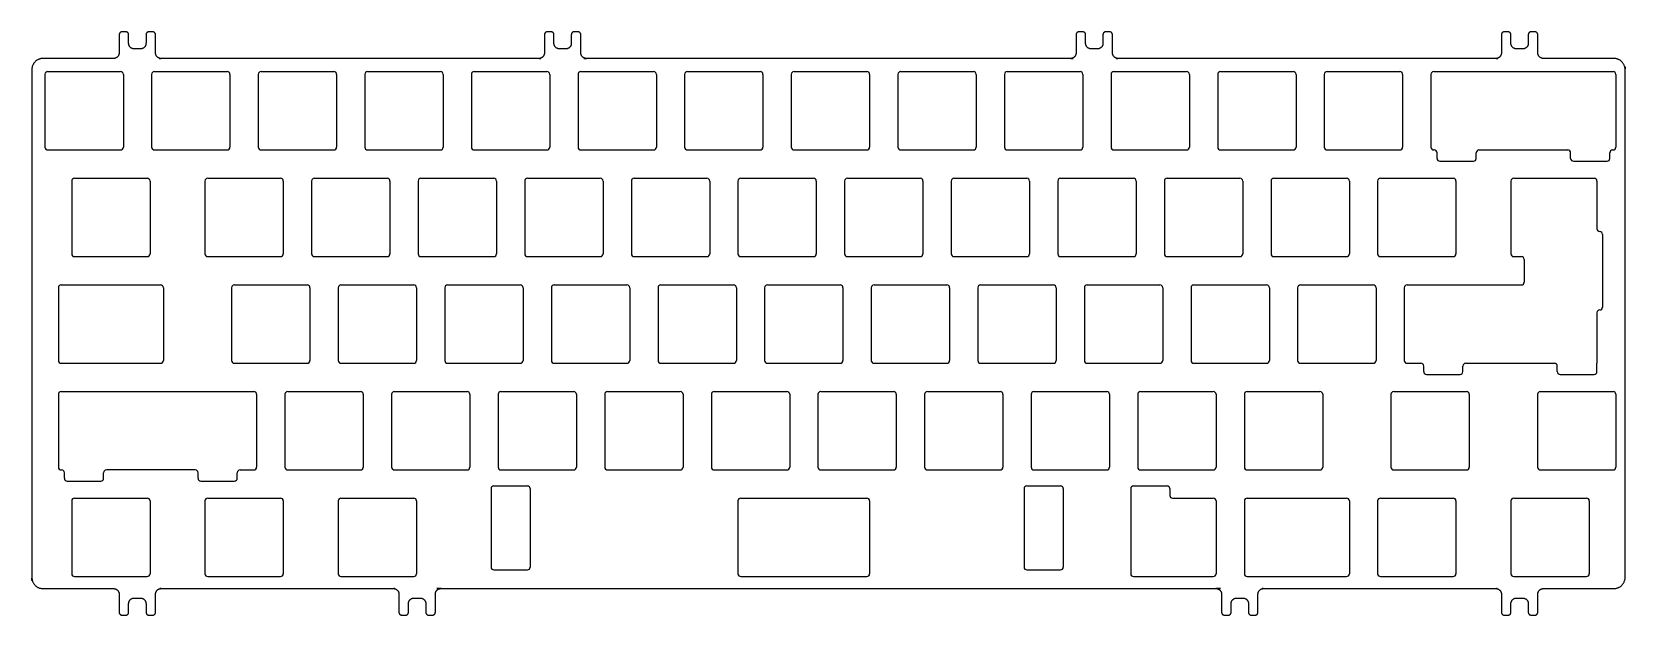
# Model space of a CAD drawing. Header units: millimetres. Extents: x 82 to 366, y 80 to 184.
import ezdxf

# ---------------------------------------------------------------- set-up
doc = ezdxf.new("R2010")
doc.units = ezdxf.units.MM
doc.layers.add('도면층1', color=2, linetype='Continuous')

msp = doc.modelspace()

# ---------------------------------------------------------------- linework, layer by layer
at = {"color": 7, "true_color": 0xffffff}
for points, weights, knots in [([(366.27, 86.51, -32.78), (366.27, 131.86, -32.78), (366.27, 177.21, -32.78), (366.27, 179.21, -32.78), (364.27, 179.21, -32.78), (357.97, 179.21, -32.78), (351.67, 179.21, -32.78), (350.68, 179.21, -32.78), (350.67, 180.21, -32.78), (350.67, 181.83, -32.78), (350.67, 183.46, -32.78), (350.67, 183.66, -32.78), (350.53, 183.81, -32.78), (350.38, 183.96, -32.78), (350.17, 183.96, -32.78), (349.82, 183.96, -32.78), (349.47, 183.96, -32.78), (348.97, 183.96, -32.78), (348.97, 183.46, -32.78), (348.97, 182.68, -32.78), (348.97, 181.91, -32.78), (348.97, 180.91, -32.78), (347.97, 180.91, -32.78), (347.42, 180.91, -32.78), (346.87, 180.91, -32.78), (345.87, 180.91, -32.78), (345.87, 181.91, -32.78), (345.87, 182.68, -32.78), (345.87, 183.46, -32.78), (345.87, 183.96, -32.78), (345.37, 183.96, -32.78), (345.02, 183.96, -32.78), (344.67, 183.96, -32.78), (344.17, 183.96, -32.78), (344.17, 183.46, -32.78), (344.17, 181.83, -32.78), (344.17, 180.21, -32.78), (344.17, 179.21, -32.78), (343.17, 179.21, -32.78), (309.42, 179.21, -32.78), (275.67, 179.21, -32.78), (274.68, 179.21, -32.78), (274.67, 180.21, -32.78), (274.67, 181.83, -32.78), (274.67, 183.46, -32.78), (274.67, 183.66, -32.78), (274.53, 183.81, -32.78), (274.38, 183.96, -32.78), (274.17, 183.96, -32.78), (273.82, 183.96, -32.78), (273.47, 183.96, -32.78), (272.97, 183.96, -32.78), (272.97, 183.46, -32.78), (272.97, 182.68, -32.78), (272.97, 181.91, -32.78), (272.97, 180.91, -32.78), (271.97, 180.91, -32.78), (271.42, 180.91, -32.78), (270.87, 180.91, -32.78), (269.87, 180.91, -32.78), (269.87, 181.91, -32.78), (269.87, 182.68, -32.78), (269.87, 183.46, -32.78), (269.87, 183.96, -32.78), (269.37, 183.96, -32.78), (269.02, 183.96, -32.78), (268.67, 183.96, -32.78), (268.17, 183.96, -32.78), (268.17, 183.46, -32.78), (268.17, 181.83, -32.78), (268.17, 180.21, -32.78), (268.17, 179.21, -32.78), (267.17, 179.21, -32.78), (223.92, 179.21, -32.78), (180.67, 179.21, -32.78), (179.67, 179.21, -32.78), (179.67, 180.21, -32.78), (179.67, 181.83, -32.78), (179.67, 183.46, -32.78), (179.67, 183.96, -32.78), (179.17, 183.96, -32.78), (178.82, 183.96, -32.78), (178.47, 183.96, -32.78), (177.97, 183.96, -32.78), (177.97, 183.46, -32.78), (177.97, 182.68, -32.78), (177.97, 181.91, -32.78), (177.97, 180.91, -32.78), (176.97, 180.91, -32.78), (176.42, 180.91, -32.78), (175.87, 180.91, -32.78), (174.87, 180.91, -32.78), (174.87, 181.91, -32.78), (174.87, 182.68, -32.78), (174.87, 183.46, -32.78), (174.87, 183.96, -32.78), (174.37, 183.96, -32.78), (174.02, 183.96, -32.78), (173.67, 183.96, -32.78), (173.47, 183.96, -32.78), (173.32, 183.81, -32.78), (173.17, 183.66, -32.78), (173.17, 183.46, -32.78), (173.17, 181.83, -32.78), (173.17, 180.21, -32.78), (173.17, 179.21, -32.78), (172.17, 179.21, -32.78), (138.42, 179.21, -32.78), (104.67, 179.21, -32.78), (103.67, 179.21, -32.78), (103.67, 180.21, -32.78), (103.67, 181.83, -32.78), (103.67, 183.46, -32.78), (103.67, 183.96, -32.78), (103.17, 183.96, -32.78), (102.82, 183.96, -32.78), (102.47, 183.96, -32.78), (101.97, 183.96, -32.78), (101.97, 183.46, -32.78), (101.97, 182.68, -32.78), (101.97, 181.91, -32.78), (101.97, 180.91, -32.78), (100.97, 180.91, -32.78), (100.42, 180.91, -32.78), (99.87, 180.91, -32.78), (98.87, 180.91, -32.78), (98.87, 181.91, -32.78), (98.87, 182.68, -32.78), (98.87, 183.46, -32.78), (98.87, 183.96, -32.78), (98.37, 183.96, -32.78), (98.02, 183.96, -32.78), (97.67, 183.96, -32.78), (97.47, 183.96, -32.78), (97.32, 183.81, -32.78), (97.17, 183.66, -32.78), (97.17, 183.46, -32.78), (97.17, 181.83, -32.78), (97.17, 180.21, -32.78), (97.17, 179.21, -32.78), (96.17, 179.21, -32.78), (89.87, 179.21, -32.78), (83.57, 179.21, -32.78), (81.57, 179.21, -32.78), (81.57, 177.21, -32.78)], [1, 1, 1, 0.707106788146, 1, 1, 1, 0.707160050694, 0.999892384474, 0.999892384474, 0.999892384474, 0.923779994874, 0.999892384474, 0.923779994874, 0.999892384474, 0.999892384474, 0.999892384474, 0.707030685522, 0.999892384474, 0.999892384474, 0.999892384474, 0.707030685522, 0.999892384474, 0.999892384474, 0.999892384474, 0.707030685522, 0.999892384474, 0.999892384474, 0.999892384474, 0.707030685522, 0.999892384474, 0.999892384474, 0.999892384474, 0.707031106273, 0.999892384474, 0.999892384474, 0.999892384474, 0.707033378907, 0.999888093908, 0.999888093908, 0.999888093908, 0.707080915135, 0.999780490508, 0.999780490508, 0.999780490508, 0.923676618342, 0.999780490508, 0.923676618342, 0.999780490508, 0.999780490508, 0.999780490508, 0.706951564539, 0.999780490508, 0.999780490508, 0.999780490508, 0.706951564539, 0.999780490508, 0.999780490508, 0.999780490508, 0.70695156454, 0.999780490508, 0.999780490508, 0.999780490508, 0.70695156454, 0.999780490508, 0.999780490508, 0.999780490508, 0.706951985244, 0.999780490508, 0.999780490508, 0.999780490508, 0.706954257186, 0.999776201298, 0.999776201298, 0.999776201298, 0.706954256323, 0.999780489793, 0.999780489793, 0.999780489793, 0.706951984738, 0.999780489793, 0.999780489793, 0.999780489793, 0.706951564034, 0.999780489793, 0.999780489793, 0.999780489793, 0.706951564034, 0.999780489793, 0.999780489793, 0.999780489793, 0.706951564034, 0.999780489793, 0.999780489793, 0.999780489793, 0.706951564034, 0.999780489793, 0.999780489793, 0.999780489793, 0.923676617681, 0.999780489793, 0.923676617681, 0.999780489793, 0.999780489793, 0.999780489793, 0.707080984398, 0.999887953558, 0.999887953558, 0.999887953558, 0.707033277571, 0.99989224239, 0.99989224239, 0.99989224239, 0.707031005804, 0.99989224239, 0.99989224239, 0.99989224239, 0.707030585053, 0.99989224239, 0.99989224239, 0.99989224239, 0.707030585053, 0.99989224239, 0.99989224239, 0.99989224239, 0.707030585053, 0.99989224239, 0.99989224239, 0.99989224239, 0.707030585053, 0.99989224239, 0.99989224239, 0.99989224239, 0.923779863605, 0.99989224239, 0.923779863605, 0.99989224239, 0.99989224239, 0.99989224239, 0.707160020019, 0.999999718279, 0.999999718279, 0.999999718279, 0.707106693505, 1], [4173.662671, 4173.662671, 4173.662671, 4262.034604, 4262.034604, 4265.931933, 4265.931933, 4278.208514, 4278.208514, 4280.156675, 4280.156675, 4283.317392, 4283.317392, 4283.720974, 4283.720974, 4284.124556, 4284.124556, 4284.806588, 4284.806588, 4285.78092, 4285.78092, 4287.291143, 4287.291143, 4289.239807, 4289.239807, 4290.311573, 4290.311573, 4292.260237, 4292.260237, 4293.77046, 4293.77046, 4294.744792, 4294.744792, 4295.426825, 4295.426825, 4296.401156, 4296.401156, 4299.561624, 4299.561624, 4301.510266, 4301.510266, 4367.277701, 4367.277701, 4369.225862, 4369.225862, 4372.38658, 4372.38658, 4372.790161, 4372.790161, 4373.193743, 4373.193743, 4373.875775, 4373.875775, 4374.850108, 4374.850108, 4376.36033, 4376.36033, 4378.308995, 4378.308995, 4379.38076, 4379.38076, 4381.329425, 4381.329425, 4382.839647, 4382.839647, 4383.813979, 4383.813979, 4384.496013, 4384.496013, 4385.470344, 4385.470344, 4388.630812, 4388.630812, 4390.579453, 4390.579453, 4474.859222, 4474.859222, 4476.807863, 4476.807863, 4479.968331, 4479.968331, 4480.942662, 4480.942662, 4481.624696, 4481.624696, 4482.599028, 4482.599028, 4484.10925, 4484.10925, 4486.057915, 4486.057915, 4487.12968, 4487.12968, 4489.078345, 4489.078345, 4490.588567, 4490.588567, 4491.5629, 4491.5629, 4492.244932, 4492.244932, 4492.648514, 4492.648514, 4493.052096, 4493.052096, 4496.212813, 4496.212813, 4498.160973, 4498.160973, 4563.928409, 4563.928409, 4565.87705, 4565.87705, 4569.037518, 4569.037518, 4570.011849, 4570.011849, 4570.693883, 4570.693883, 4571.668215, 4571.668215, 4573.178437, 4573.178437, 4575.127102, 4575.127102, 4576.198867, 4576.198867, 4578.147532, 4578.147532, 4579.657754, 4579.657754, 4580.632087, 4580.632087, 4581.314119, 4581.314119, 4581.717701, 4581.717701, 4582.121283, 4582.121283, 4585.282, 4585.282, 4587.23016, 4587.23016, 4599.506741, 4599.506741, 4603.40407, 4603.40407, 4603.40407]), ([(81.57, 177.21, -32.78), (81.57, 131.86, -32.78), (81.57, 86.51, -32.78), (81.57, 84.51, -32.78), (83.57, 84.51, -32.78), (89.87, 84.51, -32.78), (96.17, 84.51, -32.78), (97.17, 84.51, -32.78), (97.17, 83.51, -32.78), (97.17, 81.89, -32.78), (97.17, 80.27, -32.78), (97.17, 80.06, -32.78), (97.32, 79.92, -32.78), (97.47, 79.77, -32.78), (97.67, 79.77, -32.78), (98.02, 79.77, -32.78), (98.37, 79.77, -32.78), (98.87, 79.77, -32.78), (98.87, 80.27, -32.78), (98.87, 81.04, -32.78), (98.87, 81.82, -32.78), (98.87, 82.82, -32.78), (99.87, 82.82, -32.78), (100.42, 82.82, -32.78), (100.97, 82.82, -32.78), (101.97, 82.82, -32.78), (101.97, 81.82, -32.78), (101.97, 81.04, -32.78), (101.97, 80.27, -32.78), (101.97, 79.77, -32.78), (102.47, 79.77, -32.78), (102.82, 79.77, -32.78), (103.17, 79.77, -32.78), (103.67, 79.77, -32.78), (103.67, 80.27, -32.78), (103.67, 81.89, -32.78), (103.67, 83.51, -32.78), (103.67, 84.51, -32.78), (104.67, 84.51, -32.78), (125.42, 84.51, -32.78), (146.17, 84.51, -32.78), (147.17, 84.51, -32.78), (147.17, 83.51, -32.78), (147.17, 81.89, -32.78), (147.17, 80.27, -32.78), (147.17, 80.06, -32.78), (147.32, 79.92, -32.78), (147.47, 79.77, -32.78), (147.67, 79.77, -32.78), (148.02, 79.77, -32.78), (148.37, 79.77, -32.78), (148.87, 79.77, -32.78), (148.87, 80.27, -32.78), (148.87, 81.04, -32.78), (148.87, 81.82, -32.78), (148.87, 82.82, -32.78), (149.87, 82.82, -32.78), (150.42, 82.82, -32.78), (150.97, 82.82, -32.78), (151.97, 82.82, -32.78), (151.97, 81.82, -32.78), (151.97, 81.04, -32.78), (151.97, 80.27, -32.78), (151.97, 79.77, -32.78), (152.47, 79.77, -32.78), (152.82, 79.77, -32.78), (153.17, 79.77, -32.78), (153.67, 79.77, -32.78), (153.67, 80.27, -32.78), (153.67, 81.89, -32.78), (153.67, 83.51, -32.78), (153.67, 84.51, -32.78), (154.67, 84.51, -32.78), (223.92, 84.51, -32.78), (293.17, 84.51, -32.78), (294.17, 84.51, -32.78), (294.17, 83.51, -32.78), (294.17, 81.89, -32.78), (294.17, 80.27, -32.78), (294.17, 79.77, -32.78), (294.67, 79.77, -32.78), (295.02, 79.77, -32.78), (295.37, 79.77, -32.78), (295.87, 79.77, -32.78), (295.87, 80.27, -32.78), (295.87, 81.04, -32.78), (295.87, 81.82, -32.78), (295.87, 82.82, -32.78), (296.87, 82.82, -32.78), (297.42, 82.82, -32.78), (297.97, 82.82, -32.78), (298.97, 82.82, -32.78), (298.97, 81.82, -32.78), (298.97, 81.04, -32.78), (298.97, 80.27, -32.78), (298.97, 79.77, -32.78), (299.47, 79.77, -32.78), (299.82, 79.77, -32.78), (300.17, 79.77, -32.78), (300.38, 79.77, -32.78), (300.53, 79.92, -32.78), (300.67, 80.06, -32.78), (300.67, 80.27, -32.78), (300.67, 81.89, -32.78), (300.67, 83.51, -32.78), (300.68, 84.51, -32.78), (301.67, 84.51, -32.78), (322.42, 84.51, -32.78), (343.17, 84.51, -32.78), (344.17, 84.51, -32.78), (344.17, 83.51, -32.78), (344.17, 81.89, -32.78), (344.17, 80.27, -32.78), (344.17, 79.77, -32.78), (344.67, 79.77, -32.78), (345.02, 79.77, -32.78), (345.37, 79.77, -32.78), (345.87, 79.77, -32.78), (345.87, 80.27, -32.78), (345.87, 81.04, -32.78), (345.87, 81.82, -32.78), (345.87, 82.82, -32.78), (346.87, 82.82, -32.78), (347.42, 82.82, -32.78), (347.97, 82.82, -32.78), (348.97, 82.82, -32.78), (348.97, 81.82, -32.78), (348.97, 81.04, -32.78), (348.97, 80.27, -32.78), (348.97, 79.77, -32.78), (349.47, 79.77, -32.78), (349.82, 79.77, -32.78), (350.17, 79.77, -32.78), (350.38, 79.77, -32.78), (350.53, 79.92, -32.78), (350.67, 80.06, -32.78), (350.67, 80.27, -32.78), (350.67, 81.89, -32.78), (350.67, 83.51, -32.78), (350.68, 84.51, -32.78), (351.67, 84.51, -32.78), (357.97, 84.51, -32.78), (364.27, 84.51, -32.78), (366.27, 84.51, -32.78), (366.27, 86.51, -32.78)], [1, 1, 1, 0.707106769265, 1, 1, 1, 0.707160219681, 0.999892524708, 0.999892524708, 0.999892524708, 0.923780124433, 0.999892524708, 0.923780124433, 0.999892524708, 0.999892524708, 0.999892524708, 0.707030784682, 0.999892524708, 0.999892524708, 0.999892524708, 0.707030784682, 0.999892524708, 0.999892524708, 0.999892524708, 0.707030784682, 0.999892524708, 0.999892524708, 0.999892524708, 0.707030784682, 0.999892524708, 0.999892524708, 0.999892524708, 0.707031205433, 0.999892524708, 0.999892524708, 0.999892524708, 0.707033478293, 0.999888233692, 0.999888233692, 0.999888233692, 0.707082958659, 0.9997822414, 0.9997822414, 0.9997822414, 0.923678235955, 0.9997822414, 0.923678235955, 0.9997822414, 0.9997822414, 0.9997822414, 0.706952802607, 0.9997822414, 0.9997822414, 0.9997822414, 0.706952802607, 0.9997822414, 0.9997822414, 0.9997822414, 0.706952802607, 0.9997822414, 0.9997822414, 0.9997822414, 0.706952802607, 0.9997822414, 0.9997822414, 0.9997822414, 0.706953223312, 0.9997822414, 0.9997822414, 0.9997822414, 0.706955539222, 0.999777864256, 0.999777864256, 0.999777864256, 0.706955539222, 0.9997822414, 0.9997822414, 0.9997822414, 0.706953223312, 0.9997822414, 0.9997822414, 0.9997822414, 0.706952802607, 0.9997822414, 0.9997822414, 0.9997822414, 0.706952802607, 0.9997822414, 0.9997822414, 0.9997822414, 0.706952802607, 0.9997822414, 0.9997822414, 0.9997822414, 0.706952802607, 0.9997822414, 0.9997822414, 0.9997822414, 0.923678235955, 0.9997822414, 0.923678235955, 0.9997822414, 0.9997822414, 0.9997822414, 0.707082958659, 0.999888233692, 0.999888233692, 0.999888233692, 0.707033571136, 0.999892601621, 0.999892601621, 0.999892601621, 0.707031259819, 0.999892601621, 0.999892601621, 0.999892601621, 0.707030839068, 0.999892601621, 0.999892601621, 0.999892601621, 0.707030839068, 0.999892601621, 0.999892601621, 0.999892601621, 0.707030839068, 0.999892601621, 0.999892601621, 0.999892601621, 0.707030839068, 0.999892601621, 0.999892601621, 0.999892601621, 0.923780195492, 0.999892601621, 0.923780195492, 0.999892601621, 0.999892601621, 0.999892601621, 0.707160203964, 1.00000021692, 1.00000021692, 1.00000021692, 0.707106850671, 1], [4603.40407, 4603.40407, 4603.40407, 4692.507052, 4692.507052, 4696.436621, 4696.436621, 4708.814762, 4708.814762, 4710.779039, 4710.779039, 4713.965903, 4713.965903, 4714.372823, 4714.372823, 4714.779744, 4714.779744, 4715.467418, 4715.467418, 4716.44981, 4716.44981, 4717.972526, 4717.972526, 4719.937311, 4719.937311, 4721.017942, 4721.017942, 4722.982727, 4722.982727, 4724.505443, 4724.505443, 4725.487835, 4725.487835, 4726.17551, 4726.17551, 4727.157901, 4727.157901, 4730.344515, 4730.344515, 4732.309276, 4732.309276, 4773.07857, 4773.07857, 4775.04284, 4775.04284, 4778.229704, 4778.229704, 4778.636625, 4778.636625, 4779.043545, 4779.043545, 4779.731219, 4779.731219, 4780.713612, 4780.713612, 4782.236327, 4782.236327, 4784.201112, 4784.201112, 4785.281744, 4785.281744, 4787.246528, 4787.246528, 4788.769244, 4788.769244, 4789.751636, 4789.751636, 4790.439312, 4790.439312, 4791.421703, 4791.421703, 4794.608316, 4794.608316, 4796.573077, 4796.573077, 4932.634441, 4932.634441, 4934.599202, 4934.599202, 4937.785815, 4937.785815, 4938.768207, 4938.768207, 4939.455882, 4939.455882, 4940.438274, 4940.438274, 4941.96099, 4941.96099, 4943.925774, 4943.925774, 4945.006406, 4945.006406, 4946.971191, 4946.971191, 4948.493906, 4948.493906, 4949.476299, 4949.476299, 4950.163973, 4950.163973, 4950.570893, 4950.570893, 4950.977814, 4950.977814, 4954.164678, 4954.164678, 4956.128948, 4956.128948, 4996.898244, 4996.898244, 4998.863004, 4998.863004, 5002.049618, 5002.049618, 5003.032009, 5003.032009, 5003.719684, 5003.719684, 5004.702076, 5004.702076, 5006.224792, 5006.224792, 5008.189577, 5008.189577, 5009.270208, 5009.270208, 5011.234993, 5011.234993, 5012.757709, 5012.757709, 5013.740101, 5013.740101, 5014.427775, 5014.427775, 5014.834696, 5014.834696, 5015.241616, 5015.241616, 5018.42848, 5018.42848, 5020.392757, 5020.392757, 5032.770897, 5032.770897, 5036.700466, 5036.700466, 5036.700466])]:
    msp.add_rational_spline(points, weights, degree=2, knots=knots, dxfattribs=at)
at = {"layer": '도면층1'}
for p, q in [((84.42, 176.86, -32.78), (97.42, 176.86, -32.78)), ((103.47, 176.86, -32.78), (116.47, 176.86, -32.78)), ((122.52, 176.86, -32.78), (135.52, 176.86, -32.78)), ((141.57, 176.86, -32.78), (154.57, 176.86, -32.78)), ((160.62, 176.86, -32.78), (173.62, 176.86, -32.78)), ((179.67, 176.86, -32.78), (192.67, 176.86, -32.78)), ((198.72, 176.86, -32.78), (211.72, 176.86, -32.78)), ((217.77, 176.86, -32.78), (230.77, 176.86, -32.78)), ((236.82, 176.86, -32.78), (249.82, 176.86, -32.78)), ((255.87, 176.86, -32.78), (268.87, 176.86, -32.78)), ((274.92, 176.86, -32.78), (287.92, 176.86, -32.78)), ((293.97, 176.86, -32.78), (306.97, 176.86, -32.78)), ((313.02, 176.86, -32.78), (326.02, 176.86, -32.78)), ((332.07, 176.86, -32.78), (364.12, 176.86, -32.78)), ((83.92, 176.36, -32.78), (83.92, 163.36, -32.78)), ((97.92, 176.36, -32.78), (97.92, 163.36, -32.78)), ((102.97, 176.36, -32.78), (102.97, 163.36, -32.78)), ((116.97, 176.36, -32.78), (116.97, 163.36, -32.78)), ((122.02, 176.36, -32.78), (122.02, 163.36, -32.78)), ((136.02, 176.36, -32.78), (136.02, 163.36, -32.78)), ((141.07, 176.36, -32.78), (141.07, 163.36, -32.78)), ((155.07, 176.36, -32.78), (155.07, 163.36, -32.78)), ((160.12, 176.36, -32.78), (160.12, 163.36, -32.78)), ((174.12, 176.36, -32.78), (174.12, 163.36, -32.78)), ((179.17, 176.36, -32.78), (179.17, 163.36, -32.78)), ((193.17, 176.36, -32.78), (193.17, 163.36, -32.78)), ((198.22, 176.36, -32.78), (198.22, 163.36, -32.78)), ((212.22, 176.36, -32.78), (212.22, 163.36, -32.78)), ((217.27, 176.36, -32.78), (217.27, 163.36, -32.78)), ((231.27, 176.36, -32.78), (231.27, 163.36, -32.78)), ((236.32, 176.36, -32.78), (236.32, 163.36, -32.78)), ((250.32, 176.36, -32.78), (250.32, 163.36, -32.78)), ((255.37, 176.36, -32.78), (255.37, 163.36, -32.78)), ((269.37, 176.36, -32.78), (269.37, 163.36, -32.78)), ((274.42, 176.36, -32.78), (274.42, 163.36, -32.78)), ((288.42, 176.36, -32.78), (288.42, 163.36, -32.78)), ((293.47, 176.36, -32.78), (293.47, 163.36, -32.78)), ((307.47, 176.36, -32.78), (307.47, 163.36, -32.78)), ((312.52, 176.36, -32.78), (312.52, 163.36, -32.78)), ((326.52, 176.36, -32.78), (326.52, 163.36, -32.78)), ((331.57, 176.36, -32.78), (331.57, 163.36, -32.78)), ((364.62, 176.36, -32.78), (364.62, 163.36, -32.78)), ((84.42, 162.86, -32.78), (97.42, 162.86, -32.78)), ((103.47, 162.86, -32.78), (116.47, 162.86, -32.78)), ((122.52, 162.86, -32.78), (135.52, 162.86, -32.78)), ((141.57, 162.86, -32.78), (154.57, 162.86, -32.78)), ((160.62, 162.86, -32.78), (173.62, 162.86, -32.78)), ((179.67, 162.86, -32.78), (192.67, 162.86, -32.78)), ((198.72, 162.86, -32.78), (211.72, 162.86, -32.78)), ((217.77, 162.86, -32.78), (230.77, 162.86, -32.78)), ((236.82, 162.86, -32.78), (249.82, 162.86, -32.78)), ((255.87, 162.86, -32.78), (268.87, 162.86, -32.78)), ((274.92, 162.86, -32.78), (287.92, 162.86, -32.78)), ((293.97, 162.86, -32.78), (306.97, 162.86, -32.78)), ((313.02, 162.86, -32.78), (326.02, 162.86, -32.78)), ((333.16, 160.86, -32.78), (339.16, 160.86, -32.78)), ((357.04, 160.86, -32.78), (363.04, 160.86, -32.78)), ((88.69, 157.31, -32.78), (88.69, 144.31, -32.78)), ((89.19, 157.81, -32.78), (102.19, 157.81, -32.78)), ((102.69, 157.31, -32.78), (102.69, 144.31, -32.78)), ((112.5, 157.31, -32.78), (112.5, 144.31, -32.78)), ((113, 157.81, -32.78), (126, 157.81, -32.78)), ((126.5, 157.31, -32.78), (126.5, 144.31, -32.78)), ((131.55, 157.31, -32.78), (131.55, 144.31, -32.78)), ((132.05, 157.81, -32.78), (145.05, 157.81, -32.78)), ((145.55, 157.31, -32.78), (145.55, 144.31, -32.78)), ((150.6, 157.31, -32.78), (150.6, 144.31, -32.78)), ((151.1, 157.81, -32.78), (164.1, 157.81, -32.78)), ((164.6, 157.31, -32.78), (164.6, 144.31, -32.78)), ((169.65, 157.31, -32.78), (169.65, 144.31, -32.78)), ((170.15, 157.81, -32.78), (183.15, 157.81, -32.78)), ((183.65, 157.31, -32.78), (183.65, 144.31, -32.78)), ((188.7, 157.31, -32.78), (188.7, 144.31, -32.78)), ((189.2, 157.81, -32.78), (202.2, 157.81, -32.78)), ((202.7, 157.31, -32.78), (202.7, 144.31, -32.78)), ((207.75, 157.31, -32.78), (207.75, 144.31, -32.78)), ((208.25, 157.81, -32.78), (221.25, 157.81, -32.78)), ((221.75, 157.31, -32.78), (221.75, 144.31, -32.78)), ((226.8, 157.31, -32.78), (226.8, 144.31, -32.78)), ((227.3, 157.81, -32.78), (240.3, 157.81, -32.78)), ((240.8, 157.31, -32.78), (240.8, 144.31, -32.78)), ((245.85, 157.31, -32.78), (245.85, 144.31, -32.78)), ((246.35, 157.81, -32.78), (259.35, 157.81, -32.78)), ((259.85, 157.31, -32.78), (259.85, 144.31, -32.78)), ((264.9, 157.31, -32.78), (264.9, 144.31, -32.78)), ((265.4, 157.81, -32.78), (278.4, 157.81, -32.78)), ((278.9, 157.31, -32.78), (278.9, 144.31, -32.78)), ((283.95, 157.31, -32.78), (283.95, 144.31, -32.78)), ((284.45, 157.81, -32.78), (297.45, 157.81, -32.78)), ((297.95, 157.31, -32.78), (297.95, 144.31, -32.78)), ((303, 157.31, -32.78), (303, 144.31, -32.78)), ((303.5, 157.81, -32.78), (316.5, 157.81, -32.78)), ((317, 157.31, -32.78), (317, 144.31, -32.78)), ((322.05, 157.31, -32.78), (322.05, 144.31, -32.78)), ((322.55, 157.81, -32.78), (335.55, 157.81, -32.78)), ((336.05, 157.31, -32.78), (336.05, 144.31, -32.78)), ((345.86, 157.31, -32.78), (345.86, 144.31, -32.78)), ((346.36, 157.81, -32.78), (360.74, 157.81, -32.78)), ((361.24, 157.31, -32.78), (361.24, 148.79, -32.78)), ((361.74, 148.29, -32.78), (361.74, 148.29, -32.78)), ((362.24, 147.79, -32.78), (362.24, 134.79, -32.78)), ((89.19, 143.81, -32.78), (102.19, 143.81, -32.78)), ((113, 143.81, -32.78), (126, 143.81, -32.78)), ((132.05, 143.81, -32.78), (145.05, 143.81, -32.78)), ((151.1, 143.81, -32.78), (164.1, 143.81, -32.78)), ((170.15, 143.81, -32.78), (183.15, 143.81, -32.78)), ((189.2, 143.81, -32.78), (202.2, 143.81, -32.78)), ((208.25, 143.81, -32.78), (221.25, 143.81, -32.78)), ((227.3, 143.81, -32.78), (240.3, 143.81, -32.78)), ((246.35, 143.81, -32.78), (259.35, 143.81, -32.78)), ((265.4, 143.81, -32.78), (278.4, 143.81, -32.78)), ((284.45, 143.81, -32.78), (297.45, 143.81, -32.78)), ((303.5, 143.81, -32.78), (316.5, 143.81, -32.78)), ((322.55, 143.81, -32.78), (335.55, 143.81, -32.78)), ((346.36, 143.81, -32.78), (347.74, 143.81, -32.78)), ((348.24, 143.31, -32.78), (348.24, 139.26, -32.78)), ((86.31, 138.26, -32.78), (86.31, 125.26, -32.78)), ((86.81, 138.76, -32.78), (104.57, 138.76, -32.78)), ((105.07, 138.26, -32.78), (105.07, 125.26, -32.78)), ((117.26, 138.26, -32.78), (117.26, 125.26, -32.78)), ((117.76, 138.76, -32.78), (130.76, 138.76, -32.78)), ((131.26, 138.26, -32.78), (131.26, 125.26, -32.78)), ((136.31, 138.26, -32.78), (136.31, 125.26, -32.78)), ((136.81, 138.76, -32.78), (149.81, 138.76, -32.78)), ((150.31, 138.26, -32.78), (150.31, 125.26, -32.78)), ((155.36, 138.26, -32.78), (155.36, 125.26, -32.78)), ((155.86, 138.76, -32.78), (168.86, 138.76, -32.78)), ((169.36, 138.26, -32.78), (169.36, 125.26, -32.78)), ((174.41, 138.26, -32.78), (174.41, 125.26, -32.78)), ((174.91, 138.76, -32.78), (187.91, 138.76, -32.78)), ((188.41, 138.26, -32.78), (188.41, 125.26, -32.78)), ((193.46, 138.26, -32.78), (193.46, 125.26, -32.78)), ((193.96, 138.76, -32.78), (206.96, 138.76, -32.78)), ((207.46, 138.26, -32.78), (207.46, 125.26, -32.78)), ((212.51, 138.26, -32.78), (212.51, 125.26, -32.78)), ((213.01, 138.76, -32.78), (226.01, 138.76, -32.78)), ((226.51, 138.26, -32.78), (226.51, 125.26, -32.78)), ((231.56, 138.26, -32.78), (231.56, 125.26, -32.78)), ((232.06, 138.76, -32.78), (245.06, 138.76, -32.78)), ((245.56, 138.26, -32.78), (245.56, 125.26, -32.78)), ((250.61, 138.26, -32.78), (250.61, 125.26, -32.78)), ((251.11, 138.76, -32.78), (264.11, 138.76, -32.78)), ((264.61, 138.26, -32.78), (264.61, 125.26, -32.78)), ((269.66, 138.26, -32.78), (269.66, 125.26, -32.78)), ((270.16, 138.76, -32.78), (283.16, 138.76, -32.78)), ((283.66, 138.26, -32.78), (283.66, 125.26, -32.78)), ((288.71, 138.26, -32.78), (288.71, 125.26, -32.78)), ((289.21, 138.76, -32.78), (302.21, 138.76, -32.78)), ((302.71, 138.26, -32.78), (302.71, 125.26, -32.78)), ((307.76, 138.26, -32.78), (307.76, 125.26, -32.78)), ((308.26, 138.76, -32.78), (321.26, 138.76, -32.78)), ((321.76, 138.26, -32.78), (321.76, 125.26, -32.78)), ((326.81, 138.26, -32.78), (326.81, 125.26, -32.78)), ((327.31, 138.76, -32.78), (347.74, 138.76, -32.78)), ((361.74, 134.29, -32.78), (361.74, 134.29, -32.78)), ((361.24, 133.79, -32.78), (361.24, 124.76, -32.78)), ((86.81, 124.76, -32.78), (104.57, 124.76, -32.78)), ((117.76, 124.76, -32.78), (130.76, 124.76, -32.78)), ((136.81, 124.76, -32.78), (149.81, 124.76, -32.78)), ((155.86, 124.76, -32.78), (168.86, 124.76, -32.78)), ((174.91, 124.76, -32.78), (187.91, 124.76, -32.78)), ((193.96, 124.76, -32.78), (206.96, 124.76, -32.78)), ((213.01, 124.76, -32.78), (226.01, 124.76, -32.78)), ((232.06, 124.76, -32.78), (245.06, 124.76, -32.78)), ((251.11, 124.76, -32.78), (264.11, 124.76, -32.78)), ((270.16, 124.76, -32.78), (283.16, 124.76, -32.78)), ((289.21, 124.76, -32.78), (302.21, 124.76, -32.78)), ((308.26, 124.76, -32.78), (321.26, 124.76, -32.78)), ((327.31, 124.76, -32.78), (329.78, 124.76, -32.78)), ((330.28, 123.26, -32.78), (330.28, 124.26, -32.78)), ((330.78, 122.76, -32.78), (336.78, 122.76, -32.78)), ((337.28, 123.26, -32.78), (337.28, 124.26, -32.78)), ((337.78, 124.76, -32.78), (353.66, 124.76, -32.78)), ((354.16, 123.26, -32.78), (354.16, 124.26, -32.78)), ((354.66, 122.76, -32.78), (360.74, 122.76, -32.78)), ((361.24, 123.26, -32.78), (361.24, 124.76, -32.78)), ((86.81, 119.71, -32.78), (121.24, 119.71, -32.78)), ((127.29, 119.71, -32.78), (140.29, 119.71, -32.78)), ((146.34, 119.71, -32.78), (159.34, 119.71, -32.78)), ((165.39, 119.71, -32.78), (178.39, 119.71, -32.78)), ((184.44, 119.71, -32.78), (197.44, 119.71, -32.78)), ((203.49, 119.71, -32.78), (216.49, 119.71, -32.78)), ((222.54, 119.71, -32.78), (235.54, 119.71, -32.78)), ((241.59, 119.71, -32.78), (254.59, 119.71, -32.78)), ((260.64, 119.71, -32.78), (273.64, 119.71, -32.78)), ((279.69, 119.71, -32.78), (292.69, 119.71, -32.78)), ((298.74, 119.71, -32.78), (311.74, 119.71, -32.78)), ((324.93, 119.71, -32.78), (337.93, 119.71, -32.78)), ((351.12, 119.71, -32.78), (364.12, 119.71, -32.78)), ((86.31, 119.21, -32.78), (86.31, 106.21, -32.78)), ((121.74, 119.21, -32.78), (121.74, 106.21, -32.78)), ((126.79, 119.21, -32.78), (126.79, 106.21, -32.78)), ((140.79, 119.21, -32.78), (140.79, 106.21, -32.78)), ((145.84, 119.21, -32.78), (145.84, 106.21, -32.78)), ((159.84, 119.21, -32.78), (159.84, 106.21, -32.78)), ((164.89, 119.21, -32.78), (164.89, 106.21, -32.78)), ((178.89, 119.21, -32.78), (178.89, 106.21, -32.78)), ((183.94, 119.21, -32.78), (183.94, 106.21, -32.78)), ((197.94, 119.21, -32.78), (197.94, 106.21, -32.78)), ((202.99, 119.21, -32.78), (202.99, 106.21, -32.78)), ((216.99, 119.21, -32.78), (216.99, 106.21, -32.78)), ((222.04, 119.21, -32.78), (222.04, 106.21, -32.78)), ((236.04, 119.21, -32.78), (236.04, 106.21, -32.78)), ((241.09, 119.21, -32.78), (241.09, 106.21, -32.78)), ((255.09, 119.21, -32.78), (255.09, 106.21, -32.78)), ((260.14, 119.21, -32.78), (260.14, 106.21, -32.78)), ((274.14, 119.21, -32.78), (274.14, 106.21, -32.78)), ((279.19, 119.21, -32.78), (279.19, 106.21, -32.78)), ((293.19, 119.21, -32.78), (293.19, 106.21, -32.78)), ((298.24, 119.21, -32.78), (298.24, 106.21, -32.78)), ((312.24, 119.21, -32.78), (312.24, 106.21, -32.78)), ((324.43, 119.21, -32.78), (324.43, 106.21, -32.78)), ((338.43, 119.21, -32.78), (338.43, 106.21, -32.78)), ((350.62, 119.21, -32.78), (350.62, 106.21, -32.78)), ((364.62, 119.21, -32.78), (364.62, 106.21, -32.78)), ((118.77, 105.71, -32.78), (121.24, 105.71, -32.78)), ((127.29, 105.71, -32.78), (140.29, 105.71, -32.78)), ((146.34, 105.71, -32.78), (159.34, 105.71, -32.78)), ((165.39, 105.71, -32.78), (178.39, 105.71, -32.78)), ((184.44, 105.71, -32.78), (197.44, 105.71, -32.78)), ((203.49, 105.71, -32.78), (216.49, 105.71, -32.78)), ((222.54, 105.71, -32.78), (235.54, 105.71, -32.78)), ((241.59, 105.71, -32.78), (254.59, 105.71, -32.78)), ((260.64, 105.71, -32.78), (273.64, 105.71, -32.78)), ((279.69, 105.71, -32.78), (292.69, 105.71, -32.78)), ((298.74, 105.71, -32.78), (311.74, 105.71, -32.78)), ((324.93, 105.71, -32.78), (337.93, 105.71, -32.78)), ((351.12, 105.71, -32.78), (364.12, 105.71, -32.78)), ((87.89, 103.71, -32.78), (93.89, 103.71, -32.78)), ((111.77, 103.71, -32.78), (117.77, 103.71, -32.78)), ((164.12, 102.86, -32.78), (170.12, 102.86, -32.78)), ((164.12, 102.86, -32.78), (170.12, 102.86, -32.78)), ((259.37, 102.86, -32.78), (265.37, 102.86, -32.78)), ((278.42, 102.86, -32.78), (284.42, 102.86, -32.78)), ((88.69, 100.16, -32.78), (88.69, 87.16, -32.78)), ((89.19, 100.66, -32.78), (102.19, 100.66, -32.78)), ((102.69, 100.16, -32.78), (102.69, 87.16, -32.78)), ((112.5, 100.16, -32.78), (112.5, 87.16, -32.78)), ((113, 100.66, -32.78), (126, 100.66, -32.78)), ((126.5, 100.16, -32.78), (126.5, 87.16, -32.78)), ((136.31, 100.16, -32.78), (136.31, 87.16, -32.78)), ((136.81, 100.66, -32.78), (149.81, 100.66, -32.78)), ((150.31, 100.16, -32.78), (150.31, 87.16, -32.78)), ((163.62, 102.36, -32.78), (163.62, 88.36, -32.78)), ((163.62, 102.36, -32.78), (163.62, 88.36, -32.78)), ((170.62, 102.36, -32.78), (170.62, 88.36, -32.78)), ((170.62, 102.36, -32.78), (170.62, 88.36, -32.78)), ((207.75, 100.16, -32.78), (207.75, 87.16, -32.78)), ((208.25, 100.66, -32.78), (230.77, 100.66, -32.78)), ((231.27, 100.16, -32.78), (231.27, 87.16, -32.78)), ((258.87, 102.36, -32.78), (258.87, 88.36, -32.78)), ((265.87, 102.36, -32.78), (265.87, 88.36, -32.78)), ((277.92, 102.36, -32.78), (277.92, 87.16, -32.78)), ((284.92, 102.36, -32.78), (284.92, 101.16, -32.78)), ((285.42, 100.66, -32.78), (292.69, 100.66, -32.78)), ((293.19, 100.16, -32.78), (293.19, 87.16, -32.78)), ((298.24, 100.16, -32.78), (298.24, 87.16, -32.78)), ((298.74, 100.66, -32.78), (316.5, 100.66, -32.78)), ((317, 100.16, -32.78), (317, 87.16, -32.78)), ((322.05, 100.16, -32.78), (322.05, 87.16, -32.78)), ((322.55, 100.66, -32.78), (335.55, 100.66, -32.78)), ((336.05, 100.16, -32.78), (336.05, 87.16, -32.78)), ((345.86, 100.16, -32.78), (345.86, 87.16, -32.78)), ((346.36, 100.66, -32.78), (359.36, 100.66, -32.78)), ((359.86, 100.16, -32.78), (359.86, 87.16, -32.78)), ((89.19, 86.66, -32.78), (102.19, 86.66, -32.78)), ((113, 86.66, -32.78), (126, 86.66, -32.78)), ((136.81, 86.66, -32.78), (149.81, 86.66, -32.78)), ((164.12, 87.86, -32.78), (170.12, 87.86, -32.78)), ((164.12, 87.86, -32.78), (170.12, 87.86, -32.78)), ((208.25, 86.66, -32.78), (230.77, 86.66, -32.78)), ((259.37, 87.86, -32.78), (265.37, 87.86, -32.78)), ((278.42, 86.66, -32.78), (292.69, 86.66, -32.78)), ((298.74, 86.66, -32.78), (316.5, 86.66, -32.78)), ((322.55, 86.66, -32.78), (335.55, 86.66, -32.78)), ((346.36, 86.66, -32.78), (359.36, 86.66, -32.78))]:
    msp.add_line(p, q, dxfattribs=at)
at = {"layer": '도면층1', "linetype": 'Continuous'}
for p, q in [((332.16, 162.86, -32.78), (332.07, 162.86, -32.78)), ((332.66, 161.36, -32.78), (332.66, 162.36, -32.78)), ((339.66, 161.36, -32.78), (339.66, 162.36, -32.78)), ((340.16, 162.86, -32.78), (356.04, 162.86, -32.78)), ((356.54, 161.36, -32.78), (356.54, 162.36, -32.78)), ((363.54, 161.36, -32.78), (363.54, 162.36, -32.78)), ((364.04, 162.86, -32.78), (364.12, 162.86, -32.78)), ((86.81, 105.71, -32.78), (86.89, 105.71, -32.78)), ((110.77, 105.71, -32.78), (94.89, 105.71, -32.78)), ((87.39, 104.21, -32.78), (87.39, 105.21, -32.78)), ((94.39, 104.21, -32.78), (94.39, 105.21, -32.78)), ((111.27, 104.21, -32.78), (111.27, 105.21, -32.78)), ((118.27, 104.21, -32.78), (118.27, 105.21, -32.78))]:
    msp.add_line(p, q, dxfattribs=at)
at = {"layer": '도면층1'}
for centre, start, end in [((84.42, 176.36, -32.78), 90, 180), ((97.42, 176.36, -32.78), 0, 90), ((103.47, 176.36, -32.78), 90, 180), ((116.47, 176.36, -32.78), 0, 90), ((122.52, 176.36, -32.78), 90, 180), ((135.52, 176.36, -32.78), 0, 90), ((141.57, 176.36, -32.78), 90, 180), ((154.57, 176.36, -32.78), 0, 90), ((160.62, 176.36, -32.78), 90, 180), ((173.62, 176.36, -32.78), 0, 90), ((179.67, 176.36, -32.78), 90, 180), ((192.67, 176.36, -32.78), 0, 90), ((198.72, 176.36, -32.78), 90, 180), ((211.72, 176.36, -32.78), 0, 90), ((217.77, 176.36, -32.78), 90, 180), ((230.77, 176.36, -32.78), 0, 90), ((236.82, 176.36, -32.78), 90, 180), ((249.82, 176.36, -32.78), 0, 90), ((255.87, 176.36, -32.78), 90, 180), ((268.87, 176.36, -32.78), 0, 90), ((274.92, 176.36, -32.78), 90, 180), ((287.92, 176.36, -32.78), 0, 90), ((293.97, 176.36, -32.78), 90, 180), ((306.97, 176.36, -32.78), 0, 90), ((313.02, 176.36, -32.78), 90, 180), ((326.02, 176.36, -32.78), 0, 90), ((332.07, 176.36, -32.78), 90, 180), ((364.12, 176.36, -32.78), 0, 90), ((84.42, 163.36, -32.78), 180, 270), ((97.42, 163.36, -32.78), 270, 0), ((103.47, 163.36, -32.78), 180, 270), ((116.47, 163.36, -32.78), 270, 0), ((122.52, 163.36, -32.78), 180, 270), ((135.52, 163.36, -32.78), 270, 0), ((141.57, 163.36, -32.78), 180, 270), ((154.57, 163.36, -32.78), 270, 0), ((160.62, 163.36, -32.78), 180, 270), ((173.62, 163.36, -32.78), 270, 0), ((179.67, 163.36, -32.78), 180, 270), ((192.67, 163.36, -32.78), 270, 0), ((198.72, 163.36, -32.78), 180, 270), ((211.72, 163.36, -32.78), 270, 0), ((217.77, 163.36, -32.78), 180, 270), ((230.77, 163.36, -32.78), 270, 0), ((236.82, 163.36, -32.78), 180, 270), ((249.82, 163.36, -32.78), 270, 0), ((255.87, 163.36, -32.78), 180, 270), ((268.87, 163.36, -32.78), 270, 0), ((274.92, 163.36, -32.78), 180, 270), ((287.92, 163.36, -32.78), 270, 0), ((293.97, 163.36, -32.78), 180, 270), ((306.97, 163.36, -32.78), 270, 0), ((313.02, 163.36, -32.78), 180, 270), ((326.02, 163.36, -32.78), 270, 0), ((332.07, 163.36, -32.78), 180, 270), ((364.12, 163.36, -32.78), 270, 0), ((333.16, 161.36, -32.78), 180, 270), ((339.16, 161.36, -32.78), 270, 0), ((357.04, 161.36, -32.78), 180, 270), ((363.04, 161.36, -32.78), 270, 0), ((89.19, 157.31, -32.78), 90, 180), ((102.19, 157.31, -32.78), 0, 90), ((113, 157.31, -32.78), 90, 180), ((126, 157.31, -32.78), 0, 90), ((132.05, 157.31, -32.78), 90, 180), ((145.05, 157.31, -32.78), 0, 90), ((151.1, 157.31, -32.78), 90, 180), ((164.1, 157.31, -32.78), 0, 90), ((170.15, 157.31, -32.78), 90, 180), ((183.15, 157.31, -32.78), 0, 90), ((189.2, 157.31, -32.78), 90, 180), ((202.2, 157.31, -32.78), 0, 90), ((208.25, 157.31, -32.78), 90, 180), ((221.25, 157.31, -32.78), 0, 90), ((227.3, 157.31, -32.78), 90, 180), ((240.3, 157.31, -32.78), 0, 90), ((246.35, 157.31, -32.78), 90, 180), ((259.35, 157.31, -32.78), 0, 90), ((265.4, 157.31, -32.78), 90, 180), ((278.4, 157.31, -32.78), 0, 90), ((284.45, 157.31, -32.78), 90, 180), ((297.45, 157.31, -32.78), 0, 90), ((303.5, 157.31, -32.78), 90, 180), ((316.5, 157.31, -32.78), 0, 90), ((322.55, 157.31, -32.78), 90, 180), ((335.55, 157.31, -32.78), 0, 90), ((346.36, 157.31, -32.78), 90, 180), ((360.74, 157.31, -32.78), 0, 90), ((361.74, 148.79, -32.78), 180, 270), ((361.74, 147.79, -32.78), 0, 90), ((89.19, 144.31, -32.78), 180, 270), ((102.19, 144.31, -32.78), 270, 0), ((113, 144.31, -32.78), 180, 270), ((126, 144.31, -32.78), 270, 0), ((132.05, 144.31, -32.78), 180, 270), ((145.05, 144.31, -32.78), 270, 0), ((151.1, 144.31, -32.78), 180, 270), ((164.1, 144.31, -32.78), 270, 0), ((170.15, 144.31, -32.78), 180, 270), ((183.15, 144.31, -32.78), 270, 0), ((189.2, 144.31, -32.78), 180, 270), ((202.2, 144.31, -32.78), 270, 0), ((208.25, 144.31, -32.78), 180, 270), ((221.25, 144.31, -32.78), 270, 0), ((227.3, 144.31, -32.78), 180, 270), ((240.3, 144.31, -32.78), 270, 0), ((246.35, 144.31, -32.78), 180, 270), ((259.35, 144.31, -32.78), 270, 0), ((265.4, 144.31, -32.78), 180, 270), ((278.4, 144.31, -32.78), 270, 0), ((284.45, 144.31, -32.78), 180, 270), ((297.45, 144.31, -32.78), 270, 0), ((303.5, 144.31, -32.78), 180, 270), ((316.5, 144.31, -32.78), 270, 0), ((322.55, 144.31, -32.78), 180, 270), ((335.55, 144.31, -32.78), 270, 0), ((346.36, 144.31, -32.78), 180, 270), ((347.74, 143.31, -32.78), 0, 90), ((86.81, 138.26, -32.78), 90, 180), ((104.57, 138.26, -32.78), 0, 90), ((117.76, 138.26, -32.78), 90, 180), ((130.76, 138.26, -32.78), 0, 90), ((136.81, 138.26, -32.78), 90, 180), ((149.81, 138.26, -32.78), 0, 90), ((155.86, 138.26, -32.78), 90, 180), ((168.86, 138.26, -32.78), 0, 90), ((174.91, 138.26, -32.78), 90, 180), ((187.91, 138.26, -32.78), 0, 90), ((193.96, 138.26, -32.78), 90, 180), ((206.96, 138.26, -32.78), 0, 90), ((213.01, 138.26, -32.78), 90, 180), ((226.01, 138.26, -32.78), 0, 90), ((232.06, 138.26, -32.78), 90, 180), ((245.06, 138.26, -32.78), 0, 90), ((251.11, 138.26, -32.78), 90, 180), ((264.11, 138.26, -32.78), 0, 90), ((270.16, 138.26, -32.78), 90, 180), ((283.16, 138.26, -32.78), 0, 90), ((289.21, 138.26, -32.78), 90, 180), ((302.21, 138.26, -32.78), 0, 90), ((308.26, 138.26, -32.78), 90, 180), ((321.26, 138.26, -32.78), 0, 90), ((327.31, 138.26, -32.78), 90, 180), ((347.74, 139.26, -32.78), 270, 0), ((361.74, 133.79, -32.78), 90, 180), ((361.74, 134.79, -32.78), 270, 0), ((86.81, 125.26, -32.78), 180, 270), ((104.57, 125.26, -32.78), 270, 0), ((117.76, 125.26, -32.78), 180, 270), ((130.76, 125.26, -32.78), 270, 0), ((136.81, 125.26, -32.78), 180, 270), ((149.81, 125.26, -32.78), 270, 0), ((155.86, 125.26, -32.78), 180, 270), ((168.86, 125.26, -32.78), 270, 0), ((174.91, 125.26, -32.78), 180, 270), ((187.91, 125.26, -32.78), 270, 0), ((193.96, 125.26, -32.78), 180, 270), ((206.96, 125.26, -32.78), 270, 0), ((213.01, 125.26, -32.78), 180, 270), ((226.01, 125.26, -32.78), 270, 0), ((232.06, 125.26, -32.78), 180, 270), ((245.06, 125.26, -32.78), 270, 0), ((251.11, 125.26, -32.78), 180, 270), ((264.11, 125.26, -32.78), 270, 0), ((270.16, 125.26, -32.78), 180, 270), ((283.16, 125.26, -32.78), 270, 0), ((289.21, 125.26, -32.78), 180, 270), ((302.21, 125.26, -32.78), 270, 0), ((308.26, 125.26, -32.78), 180, 270), ((321.26, 125.26, -32.78), 270, 0), ((327.31, 125.26, -32.78), 180, 270), ((329.78, 124.26, -32.78), 0, 90), ((330.78, 123.26, -32.78), 180, 270), ((336.78, 123.26, -32.78), 270, 0), ((337.78, 124.26, -32.78), 90, 180), ((353.66, 124.26, -32.78), 0, 90), ((354.66, 123.26, -32.78), 180, 270), ((360.74, 123.26, -32.78), 270, 0), ((86.81, 119.21, -32.78), 90, 180), ((121.24, 119.21, -32.78), 0, 90), ((127.29, 119.21, -32.78), 90, 180), ((140.29, 119.21, -32.78), 0, 90), ((146.34, 119.21, -32.78), 90, 180), ((159.34, 119.21, -32.78), 0, 90), ((165.39, 119.21, -32.78), 90, 180), ((178.39, 119.21, -32.78), 0, 90), ((184.44, 119.21, -32.78), 90, 180), ((197.44, 119.21, -32.78), 0, 90), ((203.49, 119.21, -32.78), 90, 180), ((216.49, 119.21, -32.78), 0, 90), ((222.54, 119.21, -32.78), 90, 180), ((235.54, 119.21, -32.78), 0, 90), ((241.59, 119.21, -32.78), 90, 180), ((254.59, 119.21, -32.78), 0, 90), ((260.64, 119.21, -32.78), 90, 180), ((273.64, 119.21, -32.78), 0, 90), ((279.69, 119.21, -32.78), 90, 180), ((292.69, 119.21, -32.78), 0, 90), ((298.74, 119.21, -32.78), 90, 180), ((311.74, 119.21, -32.78), 0, 90), ((324.93, 119.21, -32.78), 90, 180), ((337.93, 119.21, -32.78), 0, 90), ((351.12, 119.21, -32.78), 90, 180), ((364.12, 119.21, -32.78), 0, 90), ((86.81, 106.21, -32.78), 180, 270), ((121.24, 106.21, -32.78), 270, 0), ((127.29, 106.21, -32.78), 180, 270), ((140.29, 106.21, -32.78), 270, 0), ((146.34, 106.21, -32.78), 180, 270), ((159.34, 106.21, -32.78), 270, 0), ((165.39, 106.21, -32.78), 180, 270), ((178.39, 106.21, -32.78), 270, 0), ((184.44, 106.21, -32.78), 180, 270), ((197.44, 106.21, -32.78), 270, 0), ((203.49, 106.21, -32.78), 180, 270), ((216.49, 106.21, -32.78), 270, 0), ((222.54, 106.21, -32.78), 180, 270), ((235.54, 106.21, -32.78), 270, 0), ((241.59, 106.21, -32.78), 180, 270), ((254.59, 106.21, -32.78), 270, 0), ((260.64, 106.21, -32.78), 180, 270), ((273.64, 106.21, -32.78), 270, 0), ((279.69, 106.21, -32.78), 180, 270), ((292.69, 106.21, -32.78), 270, 0), ((298.74, 106.21, -32.78), 180, 270), ((311.74, 106.21, -32.78), 270, 0), ((324.93, 106.21, -32.78), 180, 270), ((337.93, 106.21, -32.78), 270, 0), ((351.12, 106.21, -32.78), 180, 270), ((364.12, 106.21, -32.78), 270, 0), ((87.89, 104.21, -32.78), 180, 270), ((93.89, 104.21, -32.78), 270, 0), ((111.77, 104.21, -32.78), 180, 270), ((117.77, 104.21, -32.78), 270, 0), ((164.12, 102.36, -32.78), 90, 180), ((164.12, 102.36, -32.78), 90, 180), ((170.12, 102.36, -32.78), 0, 90), ((170.12, 102.36, -32.78), 0, 90), ((259.37, 102.36, -32.78), 90, 180), ((265.37, 102.36, -32.78), 0, 90), ((278.42, 102.36, -32.78), 90, 180), ((284.42, 102.36, -32.78), 0, 90), ((89.19, 100.16, -32.78), 90, 180), ((102.19, 100.16, -32.78), 0, 90), ((113, 100.16, -32.78), 90, 180), ((126, 100.16, -32.78), 0, 90), ((136.81, 100.16, -32.78), 90, 180), ((149.81, 100.16, -32.78), 0, 90), ((208.25, 100.16, -32.78), 90, 180), ((230.77, 100.16, -32.78), 0, 90), ((285.42, 101.16, -32.78), 180, 270), ((292.69, 100.16, -32.78), 0, 90), ((298.74, 100.16, -32.78), 90, 180), ((316.5, 100.16, -32.78), 0, 90), ((322.55, 100.16, -32.78), 90, 180), ((335.55, 100.16, -32.78), 0, 90), ((346.36, 100.16, -32.78), 90, 180), ((359.36, 100.16, -32.78), 0, 90), ((164.12, 88.36, -32.78), 180, 270), ((164.12, 88.36, -32.78), 180, 270), ((170.12, 88.36, -32.78), 270, 0), ((170.12, 88.36, -32.78), 270, 0), ((259.37, 88.36, -32.78), 180, 270), ((265.37, 88.36, -32.78), 270, 0), ((89.19, 87.16, -32.78), 180, 270), ((102.19, 87.16, -32.78), 270, 0), ((113, 87.16, -32.78), 180, 270), ((126, 87.16, -32.78), 270, 0), ((136.81, 87.16, -32.78), 180, 270), ((149.81, 87.16, -32.78), 270, 0), ((208.25, 87.16, -32.78), 180, 270), ((230.77, 87.16, -32.78), 270, 0), ((278.42, 87.16, -32.78), 180, 270), ((292.69, 87.16, -32.78), 270, 0), ((298.74, 87.16, -32.78), 180, 270), ((316.5, 87.16, -32.78), 270, 0), ((322.55, 87.16, -32.78), 180, 270), ((335.55, 87.16, -32.78), 270, 0), ((346.36, 87.16, -32.78), 180, 270), ((359.36, 87.16, -32.78), 270, 0)]:
    msp.add_arc(centre, 0.5, start, end, dxfattribs=at)
at = {"layer": '도면층1', "linetype": 'Continuous'}
for centre, start, end in [((332.16, 162.36, -32.78), 0, 90), ((340.16, 162.36, -32.78), 90, 180), ((356.04, 162.36, -32.78), 0, 90), ((364.04, 162.36, -32.78), 90, 180), ((86.89, 105.21, -32.78), 0, 90), ((94.89, 105.21, -32.78), 90, 180), ((110.77, 105.21, -32.78), 0, 90), ((118.77, 105.21, -32.78), 90, 180)]:
    msp.add_arc(centre, 0.5, start, end, dxfattribs=at)

doc.saveas('drawing.dxf')
